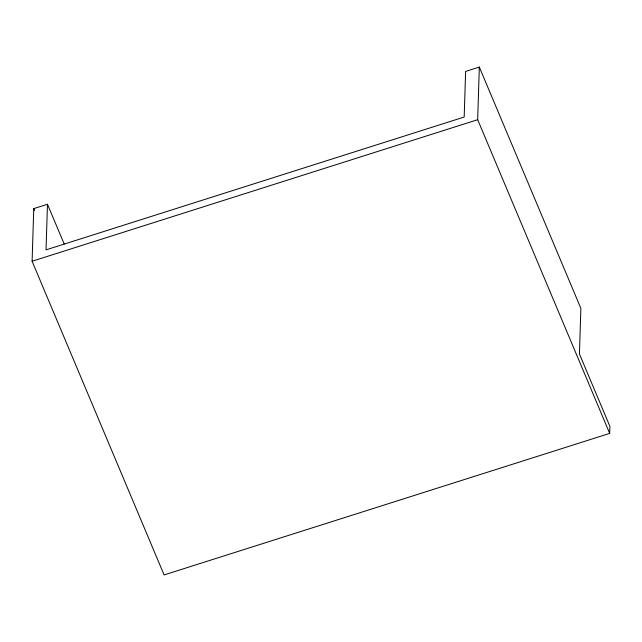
<?xml version="1.0" encoding="UTF-8"?>
<svg xmlns="http://www.w3.org/2000/svg" width="642" height="642" viewBox="0 0 642 642"><rect width="100%" height="100%" fill="white"/><g stroke="black" fill="none" stroke-linecap="round" stroke-linejoin="round"><path stroke-width="0.96" d="M47.468 204.252L46.031 249.866L464.182 117.037L465.619 71.422L479.325 67.065L580.874 308.369L579.437 353.983L609.9 426.376L609.683 433.39L164.103 574.935L32.1 261.246L33.753 208.61L47.468 204.252L64.192 244.008M609.683 433.39L477.672 119.701L479.325 67.065M32.1 261.246L477.672 119.701M33.753 208.61L34.532 210.456"/></g></svg>
